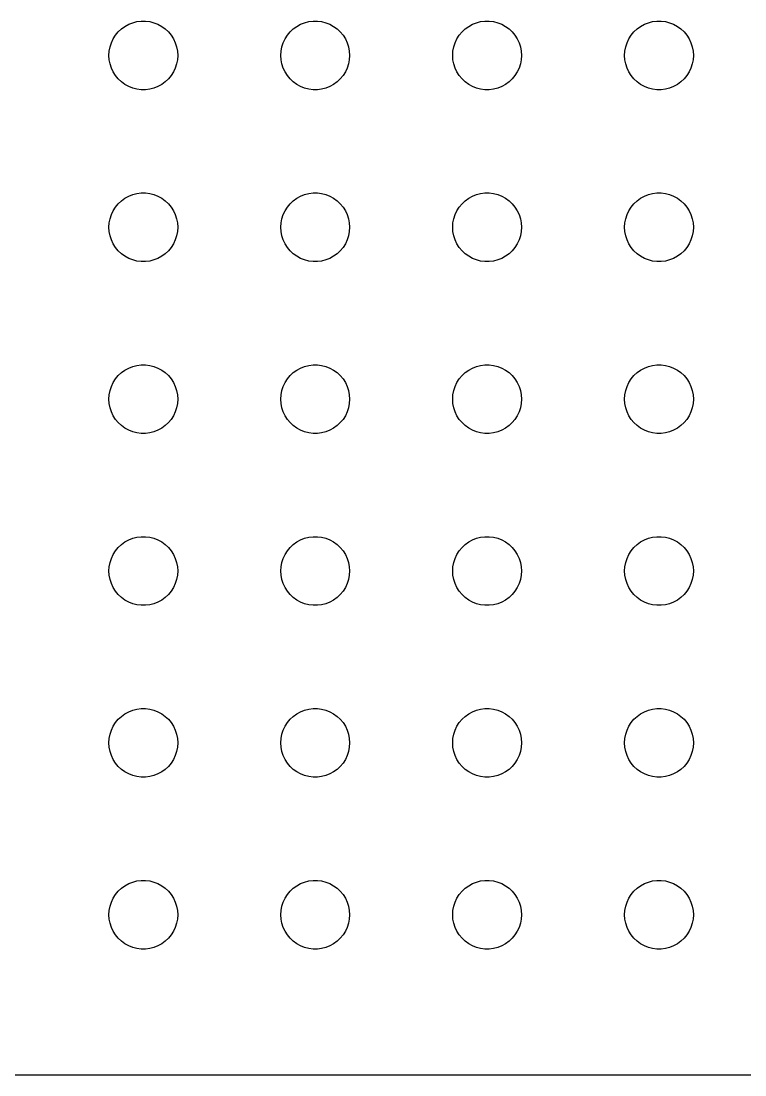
# Model space of a CAD drawing. Header units: metres. Extents: x -134 to 134, y 518 to 1078.
# Drawn here: x -35.33 to -3.75, y 746.01 to 792 of the extents above; entities that cross this region are included whole.
import ezdxf

# ---------------------------------------------------------------- set-up
doc = ezdxf.new("R2010")
doc.units = ezdxf.units.M

msp = doc.modelspace()

# ---------------------------------------------------------------- linework, layer by layer
for p, q in [((-30.6387, 791.857), (-30.4635, 791.927)), ((-30.4635, 791.927), (-30.2811, 791.973)), ((-30.2811, 791.973), (-30.0942, 791.997)), ((-30.0942, 791.997), (-29.9058, 791.997)), ((-29.9058, 791.997), (-29.7189, 791.973)), ((-29.7189, 791.973), (-29.5365, 791.927)), ((-29.5365, 791.927), (-29.3613, 791.857)), ((-23.1387, 791.857), (-22.9635, 791.927)), ((-22.9635, 791.927), (-22.7811, 791.973)), ((-22.7811, 791.973), (-22.5942, 791.997)), ((-22.5942, 791.997), (-22.4058, 791.997)), ((-22.4058, 791.997), (-22.2189, 791.973)), ((-22.2189, 791.973), (-22.0365, 791.927)), ((-22.0365, 791.927), (-21.8613, 791.857)), ((-15.6387, 791.857), (-15.4635, 791.927)), ((-15.4635, 791.927), (-15.2811, 791.973)), ((-15.2811, 791.973), (-15.0942, 791.997)), ((-15.0942, 791.997), (-14.9058, 791.997)), ((-14.9058, 791.997), (-14.7189, 791.973)), ((-14.7189, 791.973), (-14.5365, 791.927)), ((-14.5365, 791.927), (-14.3613, 791.857)), ((-8.13866, 791.857), (-7.96352, 791.927)), ((-7.96352, 791.927), (-7.78107, 791.973)), ((-7.78107, 791.973), (-7.59418, 791.997)), ((-7.59418, 791.997), (-7.40581, 791.997)), ((-7.40581, 791.997), (-7.21892, 791.973)), ((-7.21892, 791.973), (-7.03647, 791.927)), ((-7.03647, 791.927), (-6.86133, 791.857)), ((-31.2135, 791.382), (-31.0934, 791.527)), ((-31.0934, 791.527), (-30.9561, 791.656)), ((-30.9561, 791.656), (-30.8037, 791.766)), ((-30.8037, 791.766), (-30.6387, 791.857)), ((-29.3613, 791.857), (-29.1963, 791.766)), ((-29.1963, 791.766), (-29.0439, 791.656)), ((-29.0439, 791.656), (-28.9065, 791.527)), ((-28.9065, 791.527), (-28.7865, 791.382)), ((-23.7135, 791.382), (-23.5934, 791.527)), ((-23.5934, 791.527), (-23.4561, 791.656)), ((-23.4561, 791.656), (-23.3037, 791.766)), ((-23.3037, 791.766), (-23.1387, 791.857)), ((-21.8613, 791.857), (-21.6963, 791.766)), ((-21.6963, 791.766), (-21.5439, 791.656)), ((-21.5439, 791.656), (-21.4065, 791.527)), ((-21.4065, 791.527), (-21.2865, 791.382)), ((-16.2135, 791.382), (-16.0934, 791.527)), ((-16.0934, 791.527), (-15.9561, 791.656)), ((-15.9561, 791.656), (-15.8037, 791.766)), ((-15.8037, 791.766), (-15.6387, 791.857)), ((-14.3613, 791.857), (-14.1963, 791.766)), ((-14.1963, 791.766), (-14.0439, 791.656)), ((-14.0439, 791.656), (-13.9065, 791.527)), ((-13.9065, 791.527), (-13.7865, 791.382)), ((-8.71352, 791.382), (-8.59344, 791.527)), ((-8.59344, 791.527), (-8.45613, 791.656)), ((-8.45613, 791.656), (-8.30373, 791.766)), ((-8.30373, 791.766), (-8.13866, 791.857)), ((-6.86133, 791.857), (-6.69626, 791.766)), ((-6.69626, 791.766), (-6.54385, 791.656)), ((-6.54385, 791.656), (-6.40654, 791.527)), ((-6.40654, 791.527), (-6.28647, 791.382)), ((-31.4529, 790.873), (-31.3947, 791.052)), ((-31.3947, 791.052), (-31.3145, 791.223)), ((-31.3145, 791.223), (-31.2135, 791.382)), ((-28.7865, 791.382), (-28.6855, 791.223)), ((-28.6855, 791.223), (-28.6053, 791.052)), ((-28.6053, 791.052), (-28.5471, 790.873)), ((-23.9529, 790.873), (-23.8947, 791.052)), ((-23.8947, 791.052), (-23.8145, 791.223)), ((-23.8145, 791.223), (-23.7135, 791.382)), ((-21.2865, 791.382), (-21.1855, 791.223)), ((-21.1855, 791.223), (-21.1053, 791.052)), ((-21.1053, 791.052), (-21.0471, 790.873)), ((-16.4529, 790.873), (-16.3947, 791.052)), ((-16.3947, 791.052), (-16.3145, 791.223)), ((-16.3145, 791.223), (-16.2135, 791.382)), ((-13.7865, 791.382), (-13.6855, 791.223)), ((-13.6855, 791.223), (-13.6053, 791.052)), ((-13.6053, 791.052), (-13.5471, 790.873)), ((-8.95287, 790.873), (-8.89465, 791.052)), ((-8.89465, 791.052), (-8.81445, 791.223)), ((-8.81445, 791.223), (-8.71352, 791.382)), ((-6.28647, 791.382), (-6.18553, 791.223)), ((-6.18553, 791.223), (-6.10533, 791.052)), ((-6.10533, 791.052), (-6.04712, 790.873)), ((-31.5, 790.5), (-31.4882, 790.688)), ((-31.4882, 790.688), (-31.4529, 790.873)), ((-28.5471, 790.873), (-28.5118, 790.688)), ((-28.5118, 790.688), (-28.5, 790.5)), ((-24, 790.5), (-23.9882, 790.688)), ((-23.9882, 790.688), (-23.9529, 790.873)), ((-21.0471, 790.873), (-21.0118, 790.688)), ((-21.0118, 790.688), (-21, 790.5)), ((-16.5, 790.5), (-16.4882, 790.688)), ((-16.4882, 790.688), (-16.4529, 790.873)), ((-13.5471, 790.873), (-13.5118, 790.688)), ((-13.5118, 790.688), (-13.5, 790.5)), ((-9, 790.5), (-8.98816, 790.688)), ((-8.98816, 790.688), (-8.95287, 790.873)), ((-6.04712, 790.873), (-6.01183, 790.688)), ((-6.01183, 790.688), (-6, 790.5)), ((-31.4882, 790.312), (-31.5, 790.5)), ((-31.4529, 790.127), (-31.4882, 790.312)), ((-31.3947, 789.948), (-31.4529, 790.127)), ((-28.5471, 790.127), (-28.6053, 789.948)), ((-28.5118, 790.312), (-28.5471, 790.127)), ((-28.5, 790.5), (-28.5118, 790.312)), ((-23.9882, 790.312), (-24, 790.5)), ((-23.9529, 790.127), (-23.9882, 790.312)), ((-23.8947, 789.948), (-23.9529, 790.127)), ((-21.0471, 790.127), (-21.1053, 789.948)), ((-21.0118, 790.312), (-21.0471, 790.127)), ((-21, 790.5), (-21.0118, 790.312)), ((-16.4882, 790.312), (-16.5, 790.5)), ((-16.4529, 790.127), (-16.4882, 790.312)), ((-16.3947, 789.948), (-16.4529, 790.127)), ((-13.5471, 790.127), (-13.6053, 789.948)), ((-13.5118, 790.312), (-13.5471, 790.127)), ((-13.5, 790.5), (-13.5118, 790.312)), ((-8.98816, 790.312), (-9, 790.5)), ((-8.95287, 790.127), (-8.98816, 790.312)), ((-8.89465, 789.948), (-8.95287, 790.127)), ((-6.04712, 790.127), (-6.10533, 789.948)), ((-6.01183, 790.312), (-6.04712, 790.127)), ((-6, 790.5), (-6.01183, 790.312)), ((-31.3145, 789.777), (-31.3947, 789.948)), ((-31.2135, 789.618), (-31.3145, 789.777)), ((-31.0934, 789.473), (-31.2135, 789.618)), ((-28.7865, 789.618), (-28.9065, 789.473)), ((-28.6855, 789.777), (-28.7865, 789.618)), ((-28.6053, 789.948), (-28.6855, 789.777)), ((-23.8145, 789.777), (-23.8947, 789.948)), ((-23.7135, 789.618), (-23.8145, 789.777)), ((-23.5934, 789.473), (-23.7135, 789.618)), ((-21.2865, 789.618), (-21.4065, 789.473)), ((-21.1855, 789.777), (-21.2865, 789.618)), ((-21.1053, 789.948), (-21.1855, 789.777)), ((-16.3145, 789.777), (-16.3947, 789.948)), ((-16.2135, 789.618), (-16.3145, 789.777)), ((-16.0934, 789.473), (-16.2135, 789.618)), ((-13.7865, 789.618), (-13.9065, 789.473)), ((-13.6855, 789.777), (-13.7865, 789.618)), ((-13.6053, 789.948), (-13.6855, 789.777)), ((-8.81445, 789.777), (-8.89465, 789.948)), ((-8.71352, 789.618), (-8.81445, 789.777)), ((-8.59344, 789.473), (-8.71352, 789.618)), ((-6.28647, 789.618), (-6.40654, 789.473)), ((-6.18553, 789.777), (-6.28647, 789.618)), ((-6.10533, 789.948), (-6.18553, 789.777)), ((-30.9561, 789.344), (-31.0934, 789.473)), ((-30.8037, 789.234), (-30.9561, 789.344)), ((-30.6387, 789.143), (-30.8037, 789.234)), ((-30.4635, 789.073), (-30.6387, 789.143)), ((-29.3613, 789.143), (-29.5365, 789.073)), ((-29.1963, 789.234), (-29.3613, 789.143)), ((-29.0439, 789.344), (-29.1963, 789.234)), ((-28.9065, 789.473), (-29.0439, 789.344)), ((-23.4561, 789.344), (-23.5934, 789.473)), ((-23.3037, 789.234), (-23.4561, 789.344)), ((-23.1387, 789.143), (-23.3037, 789.234)), ((-22.9635, 789.073), (-23.1387, 789.143)), ((-21.8613, 789.143), (-22.0365, 789.073)), ((-21.6963, 789.234), (-21.8613, 789.143)), ((-21.5439, 789.344), (-21.6963, 789.234)), ((-21.4065, 789.473), (-21.5439, 789.344)), ((-15.9561, 789.344), (-16.0934, 789.473)), ((-15.8037, 789.234), (-15.9561, 789.344)), ((-15.6387, 789.143), (-15.8037, 789.234)), ((-15.4635, 789.073), (-15.6387, 789.143)), ((-14.3613, 789.143), (-14.5365, 789.073)), ((-14.1963, 789.234), (-14.3613, 789.143)), ((-14.0439, 789.344), (-14.1963, 789.234)), ((-13.9065, 789.473), (-14.0439, 789.344)), ((-8.45613, 789.344), (-8.59344, 789.473)), ((-8.30373, 789.234), (-8.45613, 789.344)), ((-8.13866, 789.143), (-8.30373, 789.234)), ((-7.96352, 789.073), (-8.13866, 789.143)), ((-6.86133, 789.143), (-7.03647, 789.073)), ((-6.69626, 789.234), (-6.86133, 789.143)), ((-6.54385, 789.344), (-6.69626, 789.234)), ((-6.40654, 789.473), (-6.54385, 789.344)), ((-30.2811, 789.027), (-30.4635, 789.073)), ((-30.0942, 789.003), (-30.2811, 789.027)), ((-29.9058, 789.003), (-30.0942, 789.003)), ((-29.7189, 789.027), (-29.9058, 789.003)), ((-29.5365, 789.073), (-29.7189, 789.027)), ((-22.7811, 789.027), (-22.9635, 789.073)), ((-22.5942, 789.003), (-22.7811, 789.027)), ((-22.4058, 789.003), (-22.5942, 789.003)), ((-22.2189, 789.027), (-22.4058, 789.003)), ((-22.0365, 789.073), (-22.2189, 789.027)), ((-15.2811, 789.027), (-15.4635, 789.073)), ((-15.0942, 789.003), (-15.2811, 789.027)), ((-14.9058, 789.003), (-15.0942, 789.003)), ((-14.7189, 789.027), (-14.9058, 789.003)), ((-14.5365, 789.073), (-14.7189, 789.027)), ((-7.78107, 789.027), (-7.96352, 789.073)), ((-7.59418, 789.003), (-7.78107, 789.027)), ((-7.40581, 789.003), (-7.59418, 789.003)), ((-7.21892, 789.027), (-7.40581, 789.003)), ((-7.03647, 789.073), (-7.21892, 789.027)), ((-31.0934, 784.027), (-30.9561, 784.156)), ((-30.9561, 784.156), (-30.8037, 784.266)), ((-30.8037, 784.266), (-30.6387, 784.357)), ((-30.6387, 784.357), (-30.4635, 784.427)), ((-30.4635, 784.427), (-30.2811, 784.473)), ((-30.2811, 784.473), (-30.0942, 784.497)), ((-30.0942, 784.497), (-29.9058, 784.497)), ((-29.9058, 784.497), (-29.7189, 784.473)), ((-29.7189, 784.473), (-29.5365, 784.427)), ((-29.5365, 784.427), (-29.3613, 784.357)), ((-29.3613, 784.357), (-29.1963, 784.266)), ((-29.1963, 784.266), (-29.0439, 784.156)), ((-29.0439, 784.156), (-28.9065, 784.027)), ((-23.5934, 784.027), (-23.4561, 784.156)), ((-23.4561, 784.156), (-23.3037, 784.266)), ((-23.3037, 784.266), (-23.1387, 784.357)), ((-23.1387, 784.357), (-22.9635, 784.427)), ((-22.9635, 784.427), (-22.7811, 784.473)), ((-22.7811, 784.473), (-22.5942, 784.497)), ((-22.5942, 784.497), (-22.4058, 784.497)), ((-22.4058, 784.497), (-22.2189, 784.473)), ((-22.2189, 784.473), (-22.0365, 784.427)), ((-22.0365, 784.427), (-21.8613, 784.357)), ((-21.8613, 784.357), (-21.6963, 784.266)), ((-21.6963, 784.266), (-21.5439, 784.156)), ((-21.5439, 784.156), (-21.4065, 784.027)), ((-16.0934, 784.027), (-15.9561, 784.156)), ((-15.9561, 784.156), (-15.8037, 784.266)), ((-15.8037, 784.266), (-15.6387, 784.357)), ((-15.6387, 784.357), (-15.4635, 784.427)), ((-15.4635, 784.427), (-15.2811, 784.473)), ((-15.2811, 784.473), (-15.0942, 784.497)), ((-15.0942, 784.497), (-14.9058, 784.497)), ((-14.9058, 784.497), (-14.7189, 784.473)), ((-14.7189, 784.473), (-14.5365, 784.427)), ((-14.5365, 784.427), (-14.3613, 784.357)), ((-14.3613, 784.357), (-14.1963, 784.266)), ((-14.1963, 784.266), (-14.0439, 784.156)), ((-14.0439, 784.156), (-13.9065, 784.027)), ((-8.59344, 784.027), (-8.45613, 784.156)), ((-8.45613, 784.156), (-8.30373, 784.266)), ((-8.30373, 784.266), (-8.13866, 784.357)), ((-8.13866, 784.357), (-7.96352, 784.427)), ((-7.96352, 784.427), (-7.78107, 784.473)), ((-7.78107, 784.473), (-7.59418, 784.497)), ((-7.59418, 784.497), (-7.40581, 784.497)), ((-7.40581, 784.497), (-7.21892, 784.473)), ((-7.21892, 784.473), (-7.03647, 784.427)), ((-7.03647, 784.427), (-6.86133, 784.357)), ((-6.86133, 784.357), (-6.69626, 784.266)), ((-6.69626, 784.266), (-6.54385, 784.156)), ((-6.54385, 784.156), (-6.40654, 784.027)), ((-31.3947, 783.552), (-31.3145, 783.723)), ((-31.3145, 783.723), (-31.2135, 783.882)), ((-31.2135, 783.882), (-31.0934, 784.027)), ((-28.9065, 784.027), (-28.7865, 783.882)), ((-28.7865, 783.882), (-28.6855, 783.723)), ((-28.6855, 783.723), (-28.6053, 783.552)), ((-23.8947, 783.552), (-23.8145, 783.723)), ((-23.8145, 783.723), (-23.7135, 783.882)), ((-23.7135, 783.882), (-23.5934, 784.027)), ((-21.4065, 784.027), (-21.2865, 783.882)), ((-21.2865, 783.882), (-21.1855, 783.723)), ((-21.1855, 783.723), (-21.1053, 783.552)), ((-16.3947, 783.552), (-16.3145, 783.723)), ((-16.3145, 783.723), (-16.2135, 783.882)), ((-16.2135, 783.882), (-16.0934, 784.027)), ((-13.9065, 784.027), (-13.7865, 783.882)), ((-13.7865, 783.882), (-13.6855, 783.723)), ((-13.6855, 783.723), (-13.6053, 783.552)), ((-8.89465, 783.552), (-8.81445, 783.723)), ((-8.81445, 783.723), (-8.71352, 783.882)), ((-8.71352, 783.882), (-8.59344, 784.027)), ((-6.40654, 784.027), (-6.28647, 783.882)), ((-6.28647, 783.882), (-6.18553, 783.723)), ((-6.18553, 783.723), (-6.10533, 783.552)), ((-31.5, 783), (-31.4882, 783.188)), ((-31.4882, 783.188), (-31.4529, 783.373)), ((-31.4529, 783.373), (-31.3947, 783.552)), ((-28.6053, 783.552), (-28.5471, 783.373)), ((-28.5471, 783.373), (-28.5118, 783.188)), ((-28.5118, 783.188), (-28.5, 783)), ((-24, 783), (-23.9882, 783.188)), ((-23.9882, 783.188), (-23.9529, 783.373)), ((-23.9529, 783.373), (-23.8947, 783.552)), ((-21.1053, 783.552), (-21.0471, 783.373)), ((-21.0471, 783.373), (-21.0118, 783.188)), ((-21.0118, 783.188), (-21, 783)), ((-16.5, 783), (-16.4882, 783.188)), ((-16.4882, 783.188), (-16.4529, 783.373)), ((-16.4529, 783.373), (-16.3947, 783.552)), ((-13.6053, 783.552), (-13.5471, 783.373)), ((-13.5471, 783.373), (-13.5118, 783.188)), ((-13.5118, 783.188), (-13.5, 783)), ((-9, 783), (-8.98816, 783.188)), ((-8.98816, 783.188), (-8.95287, 783.373)), ((-8.95287, 783.373), (-8.89465, 783.552)), ((-6.10533, 783.552), (-6.04712, 783.373)), ((-6.04712, 783.373), (-6.01183, 783.188)), ((-6.01183, 783.188), (-6, 783)), ((-31.4882, 782.812), (-31.5, 783)), ((-31.4529, 782.627), (-31.4882, 782.812)), ((-28.5118, 782.812), (-28.5471, 782.627)), ((-28.5, 783), (-28.5118, 782.812)), ((-23.9882, 782.812), (-24, 783)), ((-23.9529, 782.627), (-23.9882, 782.812)), ((-21.0118, 782.812), (-21.0471, 782.627)), ((-21, 783), (-21.0118, 782.812)), ((-16.4882, 782.812), (-16.5, 783)), ((-16.4529, 782.627), (-16.4882, 782.812)), ((-13.5118, 782.812), (-13.5471, 782.627)), ((-13.5, 783), (-13.5118, 782.812)), ((-8.98816, 782.812), (-9, 783)), ((-8.95287, 782.627), (-8.98816, 782.812)), ((-6.01183, 782.812), (-6.04712, 782.627)), ((-6, 783), (-6.01183, 782.812)), ((-31.3947, 782.448), (-31.4529, 782.627)), ((-31.3145, 782.277), (-31.3947, 782.448)), ((-31.2135, 782.118), (-31.3145, 782.277)), ((-28.6855, 782.277), (-28.7865, 782.118)), ((-28.6053, 782.448), (-28.6855, 782.277)), ((-28.5471, 782.627), (-28.6053, 782.448)), ((-23.8947, 782.448), (-23.9529, 782.627)), ((-23.8145, 782.277), (-23.8947, 782.448)), ((-23.7135, 782.118), (-23.8145, 782.277)), ((-21.1855, 782.277), (-21.2865, 782.118)), ((-21.1053, 782.448), (-21.1855, 782.277)), ((-21.0471, 782.627), (-21.1053, 782.448)), ((-16.3947, 782.448), (-16.4529, 782.627)), ((-16.3145, 782.277), (-16.3947, 782.448)), ((-16.2135, 782.118), (-16.3145, 782.277)), ((-13.6855, 782.277), (-13.7865, 782.118)), ((-13.6053, 782.448), (-13.6855, 782.277)), ((-13.5471, 782.627), (-13.6053, 782.448)), ((-8.89465, 782.448), (-8.95287, 782.627)), ((-8.81445, 782.277), (-8.89465, 782.448)), ((-8.71352, 782.118), (-8.81445, 782.277)), ((-6.18553, 782.277), (-6.28647, 782.118)), ((-6.10533, 782.448), (-6.18553, 782.277)), ((-6.04712, 782.627), (-6.10533, 782.448)), ((-31.0934, 781.973), (-31.2135, 782.118)), ((-30.9561, 781.844), (-31.0934, 781.973)), ((-30.8037, 781.734), (-30.9561, 781.844)), ((-29.0439, 781.844), (-29.1963, 781.734)), ((-28.9065, 781.973), (-29.0439, 781.844)), ((-28.7865, 782.118), (-28.9065, 781.973)), ((-23.5934, 781.973), (-23.7135, 782.118)), ((-23.4561, 781.844), (-23.5934, 781.973)), ((-23.3037, 781.734), (-23.4561, 781.844)), ((-21.5439, 781.844), (-21.6963, 781.734)), ((-21.4065, 781.973), (-21.5439, 781.844)), ((-21.2865, 782.118), (-21.4065, 781.973)), ((-16.0934, 781.973), (-16.2135, 782.118)), ((-15.9561, 781.844), (-16.0934, 781.973)), ((-15.8037, 781.734), (-15.9561, 781.844)), ((-14.0439, 781.844), (-14.1963, 781.734)), ((-13.9065, 781.973), (-14.0439, 781.844)), ((-13.7865, 782.118), (-13.9065, 781.973)), ((-8.59344, 781.973), (-8.71352, 782.118)), ((-8.45613, 781.844), (-8.59344, 781.973)), ((-8.30373, 781.734), (-8.45613, 781.844)), ((-6.54385, 781.844), (-6.69626, 781.734)), ((-6.40654, 781.973), (-6.54385, 781.844)), ((-6.28647, 782.118), (-6.40654, 781.973)), ((-30.6387, 781.643), (-30.8037, 781.734)), ((-30.4635, 781.573), (-30.6387, 781.643)), ((-30.2811, 781.527), (-30.4635, 781.573)), ((-30.0942, 781.503), (-30.2811, 781.527)), ((-29.9058, 781.503), (-30.0942, 781.503)), ((-29.7189, 781.527), (-29.9058, 781.503)), ((-29.5365, 781.573), (-29.7189, 781.527)), ((-29.3613, 781.643), (-29.5365, 781.573)), ((-29.1963, 781.734), (-29.3613, 781.643)), ((-23.1387, 781.643), (-23.3037, 781.734)), ((-22.9635, 781.573), (-23.1387, 781.643)), ((-22.7811, 781.527), (-22.9635, 781.573)), ((-22.5942, 781.503), (-22.7811, 781.527)), ((-22.4058, 781.503), (-22.5942, 781.503)), ((-22.2189, 781.527), (-22.4058, 781.503)), ((-22.0365, 781.573), (-22.2189, 781.527)), ((-21.8613, 781.643), (-22.0365, 781.573)), ((-21.6963, 781.734), (-21.8613, 781.643)), ((-15.6387, 781.643), (-15.8037, 781.734)), ((-15.4635, 781.573), (-15.6387, 781.643)), ((-15.2811, 781.527), (-15.4635, 781.573)), ((-15.0942, 781.503), (-15.2811, 781.527)), ((-14.9058, 781.503), (-15.0942, 781.503)), ((-14.7189, 781.527), (-14.9058, 781.503)), ((-14.5365, 781.573), (-14.7189, 781.527)), ((-14.3613, 781.643), (-14.5365, 781.573)), ((-14.1963, 781.734), (-14.3613, 781.643)), ((-8.13866, 781.643), (-8.30373, 781.734)), ((-7.96352, 781.573), (-8.13866, 781.643)), ((-7.78107, 781.527), (-7.96352, 781.573)), ((-7.59418, 781.503), (-7.78107, 781.527)), ((-7.40581, 781.503), (-7.59418, 781.503)), ((-7.21892, 781.527), (-7.40581, 781.503)), ((-7.03647, 781.573), (-7.21892, 781.527)), ((-6.86133, 781.643), (-7.03647, 781.573)), ((-6.69626, 781.734), (-6.86133, 781.643)), ((-30.9561, 776.656), (-30.8037, 776.766)), ((-30.8037, 776.766), (-30.6387, 776.857)), ((-30.6387, 776.857), (-30.4635, 776.927)), ((-30.4635, 776.927), (-30.2811, 776.973)), ((-30.2811, 776.973), (-30.0942, 776.997)), ((-30.0942, 776.997), (-29.9058, 776.997)), ((-29.9058, 776.997), (-29.7189, 776.973)), ((-29.7189, 776.973), (-29.5365, 776.927)), ((-29.5365, 776.927), (-29.3613, 776.857)), ((-29.3613, 776.857), (-29.1963, 776.766)), ((-29.1963, 776.766), (-29.0439, 776.656)), ((-23.4561, 776.656), (-23.3037, 776.766)), ((-23.3037, 776.766), (-23.1387, 776.857)), ((-23.1387, 776.857), (-22.9635, 776.927)), ((-22.9635, 776.927), (-22.7811, 776.973)), ((-22.7811, 776.973), (-22.5942, 776.997)), ((-22.5942, 776.997), (-22.4058, 776.997)), ((-22.4058, 776.997), (-22.2189, 776.973)), ((-22.2189, 776.973), (-22.0365, 776.927)), ((-22.0365, 776.927), (-21.8613, 776.857)), ((-21.8613, 776.857), (-21.6963, 776.766)), ((-21.6963, 776.766), (-21.5439, 776.656)), ((-15.9561, 776.656), (-15.8037, 776.766)), ((-15.8037, 776.766), (-15.6387, 776.857)), ((-15.6387, 776.857), (-15.4635, 776.927)), ((-15.4635, 776.927), (-15.2811, 776.973)), ((-15.2811, 776.973), (-15.0942, 776.997)), ((-15.0942, 776.997), (-14.9058, 776.997)), ((-14.9058, 776.997), (-14.7189, 776.973)), ((-14.7189, 776.973), (-14.5365, 776.927)), ((-14.5365, 776.927), (-14.3613, 776.857)), ((-14.3613, 776.857), (-14.1963, 776.766)), ((-14.1963, 776.766), (-14.0439, 776.656)), ((-8.45613, 776.656), (-8.30373, 776.766)), ((-8.30373, 776.766), (-8.13866, 776.857)), ((-8.13866, 776.857), (-7.96352, 776.927)), ((-7.96352, 776.927), (-7.78107, 776.973)), ((-7.78107, 776.973), (-7.59418, 776.997)), ((-7.59418, 776.997), (-7.40581, 776.997)), ((-7.40581, 776.997), (-7.21892, 776.973)), ((-7.21892, 776.973), (-7.03647, 776.927)), ((-7.03647, 776.927), (-6.86133, 776.857)), ((-6.86133, 776.857), (-6.69626, 776.766)), ((-6.69626, 776.766), (-6.54385, 776.656)), ((-31.3145, 776.223), (-31.2135, 776.382)), ((-31.2135, 776.382), (-31.0934, 776.527)), ((-31.0934, 776.527), (-30.9561, 776.656)), ((-29.0439, 776.656), (-28.9065, 776.527)), ((-28.9065, 776.527), (-28.7865, 776.382)), ((-28.7865, 776.382), (-28.6855, 776.223)), ((-23.8145, 776.223), (-23.7135, 776.382)), ((-23.7135, 776.382), (-23.5934, 776.527)), ((-23.5934, 776.527), (-23.4561, 776.656)), ((-21.5439, 776.656), (-21.4065, 776.527)), ((-21.4065, 776.527), (-21.2865, 776.382)), ((-21.2865, 776.382), (-21.1855, 776.223)), ((-16.3145, 776.223), (-16.2135, 776.382)), ((-16.2135, 776.382), (-16.0934, 776.527)), ((-16.0934, 776.527), (-15.9561, 776.656)), ((-14.0439, 776.656), (-13.9065, 776.527)), ((-13.9065, 776.527), (-13.7865, 776.382)), ((-13.7865, 776.382), (-13.6855, 776.223)), ((-8.81445, 776.223), (-8.71352, 776.382)), ((-8.71352, 776.382), (-8.59344, 776.527)), ((-8.59344, 776.527), (-8.45613, 776.656)), ((-6.54385, 776.656), (-6.40654, 776.527)), ((-6.40654, 776.527), (-6.28647, 776.382)), ((-6.28647, 776.382), (-6.18553, 776.223)), ((-31.4882, 775.688), (-31.4529, 775.873)), ((-31.4529, 775.873), (-31.3947, 776.052)), ((-31.3947, 776.052), (-31.3145, 776.223)), ((-28.6855, 776.223), (-28.6053, 776.052)), ((-28.6053, 776.052), (-28.5471, 775.873)), ((-28.5471, 775.873), (-28.5118, 775.688)), ((-23.9882, 775.688), (-23.9529, 775.873)), ((-23.9529, 775.873), (-23.8947, 776.052)), ((-23.8947, 776.052), (-23.8145, 776.223)), ((-21.1855, 776.223), (-21.1053, 776.052)), ((-21.1053, 776.052), (-21.0471, 775.873)), ((-21.0471, 775.873), (-21.0118, 775.688)), ((-16.4882, 775.688), (-16.4529, 775.873)), ((-16.4529, 775.873), (-16.3947, 776.052)), ((-16.3947, 776.052), (-16.3145, 776.223)), ((-13.6855, 776.223), (-13.6053, 776.052)), ((-13.6053, 776.052), (-13.5471, 775.873)), ((-13.5471, 775.873), (-13.5118, 775.688)), ((-8.98816, 775.688), (-8.95287, 775.873)), ((-8.95287, 775.873), (-8.89465, 776.052)), ((-8.89465, 776.052), (-8.81445, 776.223)), ((-6.18553, 776.223), (-6.10533, 776.052)), ((-6.10533, 776.052), (-6.04712, 775.873)), ((-6.04712, 775.873), (-6.01183, 775.688)), ((-31.5, 775.5), (-31.4882, 775.688)), ((-31.4882, 775.312), (-31.5, 775.5)), ((-28.5118, 775.688), (-28.5, 775.5)), ((-28.5, 775.5), (-28.5118, 775.312)), ((-24, 775.5), (-23.9882, 775.688)), ((-23.9882, 775.312), (-24, 775.5)), ((-21.0118, 775.688), (-21, 775.5)), ((-21, 775.5), (-21.0118, 775.312)), ((-16.5, 775.5), (-16.4882, 775.688)), ((-16.4882, 775.312), (-16.5, 775.5)), ((-13.5118, 775.688), (-13.5, 775.5)), ((-13.5, 775.5), (-13.5118, 775.312)), ((-9, 775.5), (-8.98816, 775.688)), ((-8.98816, 775.312), (-9, 775.5)), ((-6.01183, 775.688), (-6, 775.5)), ((-6, 775.5), (-6.01183, 775.312)), ((-31.4529, 775.127), (-31.4882, 775.312)), ((-31.3947, 774.948), (-31.4529, 775.127)), ((-31.3145, 774.777), (-31.3947, 774.948)), ((-28.6053, 774.948), (-28.6855, 774.777)), ((-28.5471, 775.127), (-28.6053, 774.948)), ((-28.5118, 775.312), (-28.5471, 775.127)), ((-23.9529, 775.127), (-23.9882, 775.312)), ((-23.8947, 774.948), (-23.9529, 775.127)), ((-23.8145, 774.777), (-23.8947, 774.948)), ((-21.1053, 774.948), (-21.1855, 774.777)), ((-21.0471, 775.127), (-21.1053, 774.948)), ((-21.0118, 775.312), (-21.0471, 775.127)), ((-16.4529, 775.127), (-16.4882, 775.312)), ((-16.3947, 774.948), (-16.4529, 775.127)), ((-16.3145, 774.777), (-16.3947, 774.948)), ((-13.6053, 774.948), (-13.6855, 774.777)), ((-13.5471, 775.127), (-13.6053, 774.948)), ((-13.5118, 775.312), (-13.5471, 775.127)), ((-8.95287, 775.127), (-8.98816, 775.312)), ((-8.89465, 774.948), (-8.95287, 775.127)), ((-8.81445, 774.777), (-8.89465, 774.948)), ((-6.10533, 774.948), (-6.18553, 774.777)), ((-6.04712, 775.127), (-6.10533, 774.948)), ((-6.01183, 775.312), (-6.04712, 775.127)), ((-31.2135, 774.618), (-31.3145, 774.777)), ((-31.0934, 774.473), (-31.2135, 774.618)), ((-30.9561, 774.344), (-31.0934, 774.473)), ((-28.9065, 774.473), (-29.0439, 774.344)), ((-28.7865, 774.618), (-28.9065, 774.473)), ((-28.6855, 774.777), (-28.7865, 774.618)), ((-23.7135, 774.618), (-23.8145, 774.777)), ((-23.5934, 774.473), (-23.7135, 774.618)), ((-23.4561, 774.344), (-23.5934, 774.473)), ((-21.4065, 774.473), (-21.5439, 774.344)), ((-21.2865, 774.618), (-21.4065, 774.473)), ((-21.1855, 774.777), (-21.2865, 774.618)), ((-16.2135, 774.618), (-16.3145, 774.777)), ((-16.0934, 774.473), (-16.2135, 774.618)), ((-15.9561, 774.344), (-16.0934, 774.473)), ((-13.9065, 774.473), (-14.0439, 774.344)), ((-13.7865, 774.618), (-13.9065, 774.473)), ((-13.6855, 774.777), (-13.7865, 774.618)), ((-8.71352, 774.618), (-8.81445, 774.777)), ((-8.59344, 774.473), (-8.71352, 774.618)), ((-8.45613, 774.344), (-8.59344, 774.473)), ((-6.40654, 774.473), (-6.54385, 774.344)), ((-6.28647, 774.618), (-6.40654, 774.473)), ((-6.18553, 774.777), (-6.28647, 774.618)), ((-30.8037, 774.234), (-30.9561, 774.344)), ((-30.6387, 774.143), (-30.8037, 774.234)), ((-30.4635, 774.073), (-30.6387, 774.143)), ((-30.2811, 774.027), (-30.4635, 774.073)), ((-30.0942, 774.003), (-30.2811, 774.027)), ((-29.9058, 774.003), (-30.0942, 774.003)), ((-29.7189, 774.027), (-29.9058, 774.003)), ((-29.5365, 774.073), (-29.7189, 774.027)), ((-29.3613, 774.143), (-29.5365, 774.073)), ((-29.1963, 774.234), (-29.3613, 774.143)), ((-29.0439, 774.344), (-29.1963, 774.234)), ((-23.3037, 774.234), (-23.4561, 774.344)), ((-23.1387, 774.143), (-23.3037, 774.234)), ((-22.9635, 774.073), (-23.1387, 774.143)), ((-22.7811, 774.027), (-22.9635, 774.073)), ((-22.5942, 774.003), (-22.7811, 774.027)), ((-22.4058, 774.003), (-22.5942, 774.003)), ((-22.2189, 774.027), (-22.4058, 774.003)), ((-22.0365, 774.073), (-22.2189, 774.027)), ((-21.8613, 774.143), (-22.0365, 774.073)), ((-21.6963, 774.234), (-21.8613, 774.143)), ((-21.5439, 774.344), (-21.6963, 774.234)), ((-15.8037, 774.234), (-15.9561, 774.344)), ((-15.6387, 774.143), (-15.8037, 774.234)), ((-15.4635, 774.073), (-15.6387, 774.143)), ((-15.2811, 774.027), (-15.4635, 774.073)), ((-15.0942, 774.003), (-15.2811, 774.027)), ((-14.9058, 774.003), (-15.0942, 774.003)), ((-14.7189, 774.027), (-14.9058, 774.003)), ((-14.5365, 774.073), (-14.7189, 774.027)), ((-14.3613, 774.143), (-14.5365, 774.073)), ((-14.1963, 774.234), (-14.3613, 774.143)), ((-14.0439, 774.344), (-14.1963, 774.234)), ((-8.30373, 774.234), (-8.45613, 774.344)), ((-8.13866, 774.143), (-8.30373, 774.234)), ((-7.96352, 774.073), (-8.13866, 774.143)), ((-7.78107, 774.027), (-7.96352, 774.073)), ((-7.59418, 774.003), (-7.78107, 774.027)), ((-7.40581, 774.003), (-7.59418, 774.003)), ((-7.21892, 774.027), (-7.40581, 774.003)), ((-7.03647, 774.073), (-7.21892, 774.027)), ((-6.86133, 774.143), (-7.03647, 774.073)), ((-6.69626, 774.234), (-6.86133, 774.143)), ((-6.54385, 774.344), (-6.69626, 774.234)), ((-30.6387, 769.357), (-30.4635, 769.427)), ((-30.4635, 769.427), (-30.2811, 769.473)), ((-30.2811, 769.473), (-30.0942, 769.497)), ((-30.0942, 769.497), (-29.9058, 769.497)), ((-29.9058, 769.497), (-29.7189, 769.473)), ((-29.7189, 769.473), (-29.5365, 769.427)), ((-29.5365, 769.427), (-29.3613, 769.357)), ((-23.1387, 769.357), (-22.9635, 769.427)), ((-22.9635, 769.427), (-22.7811, 769.473)), ((-22.7811, 769.473), (-22.5942, 769.497)), ((-22.5942, 769.497), (-22.4058, 769.497)), ((-22.4058, 769.497), (-22.2189, 769.473)), ((-22.2189, 769.473), (-22.0365, 769.427)), ((-22.0365, 769.427), (-21.8613, 769.357)), ((-15.6387, 769.357), (-15.4635, 769.427)), ((-15.4635, 769.427), (-15.2811, 769.473)), ((-15.2811, 769.473), (-15.0942, 769.497)), ((-15.0942, 769.497), (-14.9058, 769.497)), ((-14.9058, 769.497), (-14.7189, 769.473)), ((-14.7189, 769.473), (-14.5365, 769.427)), ((-14.5365, 769.427), (-14.3613, 769.357)), ((-8.13866, 769.357), (-7.96352, 769.427)), ((-7.96352, 769.427), (-7.78107, 769.473)), ((-7.78107, 769.473), (-7.59418, 769.497)), ((-7.59418, 769.497), (-7.40581, 769.497)), ((-7.40581, 769.497), (-7.21892, 769.473)), ((-7.21892, 769.473), (-7.03647, 769.427)), ((-7.03647, 769.427), (-6.86133, 769.357)), ((-31.2135, 768.882), (-31.0934, 769.027)), ((-31.0934, 769.027), (-30.9561, 769.156)), ((-30.9561, 769.156), (-30.8037, 769.266)), ((-30.8037, 769.266), (-30.6387, 769.357)), ((-29.3613, 769.357), (-29.1963, 769.266)), ((-29.1963, 769.266), (-29.0439, 769.156)), ((-29.0439, 769.156), (-28.9065, 769.027)), ((-28.9065, 769.027), (-28.7865, 768.882)), ((-23.7135, 768.882), (-23.5934, 769.027)), ((-23.5934, 769.027), (-23.4561, 769.156)), ((-23.4561, 769.156), (-23.3037, 769.266)), ((-23.3037, 769.266), (-23.1387, 769.357)), ((-21.8613, 769.357), (-21.6963, 769.266)), ((-21.6963, 769.266), (-21.5439, 769.156)), ((-21.5439, 769.156), (-21.4065, 769.027)), ((-21.4065, 769.027), (-21.2865, 768.882)), ((-16.2135, 768.882), (-16.0934, 769.027)), ((-16.0934, 769.027), (-15.9561, 769.156)), ((-15.9561, 769.156), (-15.8037, 769.266)), ((-15.8037, 769.266), (-15.6387, 769.357)), ((-14.3613, 769.357), (-14.1963, 769.266)), ((-14.1963, 769.266), (-14.0439, 769.156)), ((-14.0439, 769.156), (-13.9065, 769.027)), ((-13.9065, 769.027), (-13.7865, 768.882)), ((-8.71352, 768.882), (-8.59344, 769.027)), ((-8.59344, 769.027), (-8.45613, 769.156)), ((-8.45613, 769.156), (-8.30373, 769.266)), ((-8.30373, 769.266), (-8.13866, 769.357)), ((-6.86133, 769.357), (-6.69626, 769.266)), ((-6.69626, 769.266), (-6.54385, 769.156)), ((-6.54385, 769.156), (-6.40654, 769.027)), ((-6.40654, 769.027), (-6.28647, 768.882)), ((-31.4529, 768.373), (-31.3947, 768.552)), ((-31.3947, 768.552), (-31.3145, 768.723)), ((-31.3145, 768.723), (-31.2135, 768.882)), ((-28.7865, 768.882), (-28.6855, 768.723)), ((-28.6855, 768.723), (-28.6053, 768.552)), ((-28.6053, 768.552), (-28.5471, 768.373)), ((-23.9529, 768.373), (-23.8947, 768.552)), ((-23.8947, 768.552), (-23.8145, 768.723)), ((-23.8145, 768.723), (-23.7135, 768.882)), ((-21.2865, 768.882), (-21.1855, 768.723)), ((-21.1855, 768.723), (-21.1053, 768.552)), ((-21.1053, 768.552), (-21.0471, 768.373)), ((-16.4529, 768.373), (-16.3947, 768.552)), ((-16.3947, 768.552), (-16.3145, 768.723)), ((-16.3145, 768.723), (-16.2135, 768.882)), ((-13.7865, 768.882), (-13.6855, 768.723)), ((-13.6855, 768.723), (-13.6053, 768.552)), ((-13.6053, 768.552), (-13.5471, 768.373)), ((-8.95287, 768.373), (-8.89465, 768.552)), ((-8.89465, 768.552), (-8.81445, 768.723)), ((-8.81445, 768.723), (-8.71352, 768.882)), ((-6.28647, 768.882), (-6.18553, 768.723)), ((-6.18553, 768.723), (-6.10533, 768.552)), ((-6.10533, 768.552), (-6.04712, 768.373)), ((-31.5, 768), (-31.4882, 768.188)), ((-31.4882, 767.812), (-31.5, 768)), ((-31.4882, 768.188), (-31.4529, 768.373)), ((-28.5471, 768.373), (-28.5118, 768.188)), ((-28.5118, 768.188), (-28.5, 768)), ((-28.5, 768), (-28.5118, 767.812)), ((-24, 768), (-23.9882, 768.188)), ((-23.9882, 767.812), (-24, 768)), ((-23.9882, 768.188), (-23.9529, 768.373)), ((-21.0471, 768.373), (-21.0118, 768.188)), ((-21.0118, 768.188), (-21, 768)), ((-21, 768), (-21.0118, 767.812)), ((-16.5, 768), (-16.4882, 768.188)), ((-16.4882, 767.812), (-16.5, 768)), ((-16.4882, 768.188), (-16.4529, 768.373)), ((-13.5471, 768.373), (-13.5118, 768.188)), ((-13.5118, 768.188), (-13.5, 768)), ((-13.5, 768), (-13.5118, 767.812)), ((-9, 768), (-8.98816, 768.188)), ((-8.98816, 767.812), (-9, 768)), ((-8.98816, 768.188), (-8.95287, 768.373)), ((-6.04712, 768.373), (-6.01183, 768.188)), ((-6.01183, 768.188), (-6, 768)), ((-6, 768), (-6.01183, 767.812)), ((-31.4529, 767.627), (-31.4882, 767.812)), ((-31.3947, 767.448), (-31.4529, 767.627)), ((-28.5471, 767.627), (-28.6053, 767.448)), ((-28.5118, 767.812), (-28.5471, 767.627)), ((-23.9529, 767.627), (-23.9882, 767.812)), ((-23.8947, 767.448), (-23.9529, 767.627)), ((-21.0471, 767.627), (-21.1053, 767.448)), ((-21.0118, 767.812), (-21.0471, 767.627)), ((-16.4529, 767.627), (-16.4882, 767.812)), ((-16.3947, 767.448), (-16.4529, 767.627)), ((-13.5471, 767.627), (-13.6053, 767.448)), ((-13.5118, 767.812), (-13.5471, 767.627)), ((-8.95287, 767.627), (-8.98816, 767.812)), ((-8.89465, 767.448), (-8.95287, 767.627)), ((-6.04712, 767.627), (-6.10533, 767.448)), ((-6.01183, 767.812), (-6.04712, 767.627)), ((-31.3145, 767.277), (-31.3947, 767.448)), ((-31.2135, 767.118), (-31.3145, 767.277)), ((-31.0934, 766.973), (-31.2135, 767.118)), ((-28.7865, 767.118), (-28.9065, 766.973)), ((-28.6855, 767.277), (-28.7865, 767.118)), ((-28.6053, 767.448), (-28.6855, 767.277)), ((-23.8145, 767.277), (-23.8947, 767.448)), ((-23.7135, 767.118), (-23.8145, 767.277)), ((-23.5934, 766.973), (-23.7135, 767.118)), ((-21.2865, 767.118), (-21.4065, 766.973)), ((-21.1855, 767.277), (-21.2865, 767.118)), ((-21.1053, 767.448), (-21.1855, 767.277)), ((-16.3145, 767.277), (-16.3947, 767.448)), ((-16.2135, 767.118), (-16.3145, 767.277)), ((-16.0934, 766.973), (-16.2135, 767.118)), ((-13.7865, 767.118), (-13.9065, 766.973)), ((-13.6855, 767.277), (-13.7865, 767.118)), ((-13.6053, 767.448), (-13.6855, 767.277)), ((-8.81445, 767.277), (-8.89465, 767.448)), ((-8.71352, 767.118), (-8.81445, 767.277)), ((-8.59344, 766.973), (-8.71352, 767.118)), ((-6.28647, 767.118), (-6.40654, 766.973)), ((-6.18553, 767.277), (-6.28647, 767.118)), ((-6.10533, 767.448), (-6.18553, 767.277)), ((-30.9561, 766.844), (-31.0934, 766.973)), ((-30.8037, 766.734), (-30.9561, 766.844)), ((-30.6387, 766.643), (-30.8037, 766.734)), ((-30.4635, 766.573), (-30.6387, 766.643)), ((-29.3613, 766.643), (-29.5365, 766.573)), ((-29.1963, 766.734), (-29.3613, 766.643)), ((-29.0439, 766.844), (-29.1963, 766.734)), ((-28.9065, 766.973), (-29.0439, 766.844)), ((-23.4561, 766.844), (-23.5934, 766.973)), ((-23.3037, 766.734), (-23.4561, 766.844)), ((-23.1387, 766.643), (-23.3037, 766.734)), ((-22.9635, 766.573), (-23.1387, 766.643)), ((-21.8613, 766.643), (-22.0365, 766.573)), ((-21.6963, 766.734), (-21.8613, 766.643)), ((-21.5439, 766.844), (-21.6963, 766.734)), ((-21.4065, 766.973), (-21.5439, 766.844)), ((-15.9561, 766.844), (-16.0934, 766.973)), ((-15.8037, 766.734), (-15.9561, 766.844)), ((-15.6387, 766.643), (-15.8037, 766.734)), ((-15.4635, 766.573), (-15.6387, 766.643)), ((-14.3613, 766.643), (-14.5365, 766.573)), ((-14.1963, 766.734), (-14.3613, 766.643)), ((-14.0439, 766.844), (-14.1963, 766.734)), ((-13.9065, 766.973), (-14.0439, 766.844)), ((-8.45613, 766.844), (-8.59344, 766.973)), ((-8.30373, 766.734), (-8.45613, 766.844)), ((-8.13866, 766.643), (-8.30373, 766.734)), ((-7.96352, 766.573), (-8.13866, 766.643)), ((-6.86133, 766.643), (-7.03647, 766.573)), ((-6.69626, 766.734), (-6.86133, 766.643)), ((-6.54385, 766.844), (-6.69626, 766.734)), ((-6.40654, 766.973), (-6.54385, 766.844)), ((-30.2811, 766.527), (-30.4635, 766.573)), ((-30.0942, 766.503), (-30.2811, 766.527)), ((-29.9058, 766.503), (-30.0942, 766.503)), ((-29.7189, 766.527), (-29.9058, 766.503)), ((-29.5365, 766.573), (-29.7189, 766.527)), ((-22.7811, 766.527), (-22.9635, 766.573)), ((-22.5942, 766.503), (-22.7811, 766.527)), ((-22.4058, 766.503), (-22.5942, 766.503)), ((-22.2189, 766.527), (-22.4058, 766.503)), ((-22.0365, 766.573), (-22.2189, 766.527)), ((-15.2811, 766.527), (-15.4635, 766.573)), ((-15.0942, 766.503), (-15.2811, 766.527)), ((-14.9058, 766.503), (-15.0942, 766.503)), ((-14.7189, 766.527), (-14.9058, 766.503)), ((-14.5365, 766.573), (-14.7189, 766.527)), ((-7.78107, 766.527), (-7.96352, 766.573)), ((-7.59418, 766.503), (-7.78107, 766.527)), ((-7.40581, 766.503), (-7.59418, 766.503)), ((-7.21892, 766.527), (-7.40581, 766.503)), ((-7.03647, 766.573), (-7.21892, 766.527)), ((-31.0934, 761.527), (-30.9561, 761.656)), ((-30.9561, 761.656), (-30.8037, 761.766)), ((-30.8037, 761.766), (-30.6387, 761.857)), ((-30.6387, 761.857), (-30.4635, 761.927)), ((-30.4635, 761.927), (-30.2811, 761.973)), ((-30.2811, 761.973), (-30.0942, 761.997)), ((-30.0942, 761.997), (-29.9058, 761.997)), ((-29.9058, 761.997), (-29.7189, 761.973)), ((-29.7189, 761.973), (-29.5365, 761.927)), ((-29.5365, 761.927), (-29.3613, 761.857)), ((-29.3613, 761.857), (-29.1963, 761.766)), ((-29.1963, 761.766), (-29.0439, 761.656)), ((-29.0439, 761.656), (-28.9065, 761.527)), ((-23.5934, 761.527), (-23.4561, 761.656)), ((-23.4561, 761.656), (-23.3037, 761.766)), ((-23.3037, 761.766), (-23.1387, 761.857)), ((-23.1387, 761.857), (-22.9635, 761.927)), ((-22.9635, 761.927), (-22.7811, 761.973)), ((-22.7811, 761.973), (-22.5942, 761.997)), ((-22.5942, 761.997), (-22.4058, 761.997)), ((-22.4058, 761.997), (-22.2189, 761.973)), ((-22.2189, 761.973), (-22.0365, 761.927)), ((-22.0365, 761.927), (-21.8613, 761.857)), ((-21.8613, 761.857), (-21.6963, 761.766)), ((-21.6963, 761.766), (-21.5439, 761.656)), ((-21.5439, 761.656), (-21.4065, 761.527)), ((-16.0934, 761.527), (-15.9561, 761.656)), ((-15.9561, 761.656), (-15.8037, 761.766)), ((-15.8037, 761.766), (-15.6387, 761.857)), ((-15.6387, 761.857), (-15.4635, 761.927)), ((-15.4635, 761.927), (-15.2811, 761.973)), ((-15.2811, 761.973), (-15.0942, 761.997)), ((-15.0942, 761.997), (-14.9058, 761.997)), ((-14.9058, 761.997), (-14.7189, 761.973)), ((-14.7189, 761.973), (-14.5365, 761.927)), ((-14.5365, 761.927), (-14.3613, 761.857)), ((-14.3613, 761.857), (-14.1963, 761.766)), ((-14.1963, 761.766), (-14.0439, 761.656)), ((-14.0439, 761.656), (-13.9065, 761.527)), ((-8.59344, 761.527), (-8.45613, 761.656)), ((-8.45613, 761.656), (-8.30373, 761.766)), ((-8.30373, 761.766), (-8.13866, 761.857)), ((-8.13866, 761.857), (-7.96352, 761.927)), ((-7.96352, 761.927), (-7.78107, 761.973)), ((-7.78107, 761.973), (-7.59418, 761.997)), ((-7.59418, 761.997), (-7.40581, 761.997)), ((-7.40581, 761.997), (-7.21892, 761.973)), ((-7.21892, 761.973), (-7.03647, 761.927)), ((-7.03647, 761.927), (-6.86133, 761.857)), ((-6.86133, 761.857), (-6.69626, 761.766)), ((-6.69626, 761.766), (-6.54385, 761.656)), ((-6.54385, 761.656), (-6.40654, 761.527)), ((-31.3947, 761.052), (-31.3145, 761.223)), ((-31.3145, 761.223), (-31.2135, 761.382)), ((-31.2135, 761.382), (-31.0934, 761.527)), ((-28.9065, 761.527), (-28.7865, 761.382)), ((-28.7865, 761.382), (-28.6855, 761.223)), ((-28.6855, 761.223), (-28.6053, 761.052)), ((-23.8947, 761.052), (-23.8145, 761.223)), ((-23.8145, 761.223), (-23.7135, 761.382)), ((-23.7135, 761.382), (-23.5934, 761.527)), ((-21.4065, 761.527), (-21.2865, 761.382)), ((-21.2865, 761.382), (-21.1855, 761.223)), ((-21.1855, 761.223), (-21.1053, 761.052)), ((-16.3947, 761.052), (-16.3145, 761.223)), ((-16.3145, 761.223), (-16.2135, 761.382)), ((-16.2135, 761.382), (-16.0934, 761.527)), ((-13.9065, 761.527), (-13.7865, 761.382)), ((-13.7865, 761.382), (-13.6855, 761.223)), ((-13.6855, 761.223), (-13.6053, 761.052)), ((-8.89465, 761.052), (-8.81445, 761.223)), ((-8.81445, 761.223), (-8.71352, 761.382)), ((-8.71352, 761.382), (-8.59344, 761.527)), ((-6.40654, 761.527), (-6.28647, 761.382)), ((-6.28647, 761.382), (-6.18553, 761.223)), ((-6.18553, 761.223), (-6.10533, 761.052)), ((-31.5, 760.5), (-31.4882, 760.688)), ((-31.4882, 760.688), (-31.4529, 760.873)), ((-31.4529, 760.873), (-31.3947, 761.052)), ((-28.6053, 761.052), (-28.5471, 760.873)), ((-28.5471, 760.873), (-28.5118, 760.688)), ((-28.5118, 760.688), (-28.5, 760.5)), ((-24, 760.5), (-23.9882, 760.688)), ((-23.9882, 760.688), (-23.9529, 760.873)), ((-23.9529, 760.873), (-23.8947, 761.052)), ((-21.1053, 761.052), (-21.0471, 760.873)), ((-21.0471, 760.873), (-21.0118, 760.688)), ((-21.0118, 760.688), (-21, 760.5)), ((-16.5, 760.5), (-16.4882, 760.688)), ((-16.4882, 760.688), (-16.4529, 760.873)), ((-16.4529, 760.873), (-16.3947, 761.052)), ((-13.6053, 761.052), (-13.5471, 760.873)), ((-13.5471, 760.873), (-13.5118, 760.688)), ((-13.5118, 760.688), (-13.5, 760.5)), ((-9, 760.5), (-8.98816, 760.688)), ((-8.98816, 760.688), (-8.95287, 760.873)), ((-8.95287, 760.873), (-8.89465, 761.052)), ((-6.10533, 761.052), (-6.04712, 760.873)), ((-6.04712, 760.873), (-6.01183, 760.688)), ((-6.01183, 760.688), (-6, 760.5)), ((-31.4882, 760.312), (-31.5, 760.5)), ((-31.4529, 760.127), (-31.4882, 760.312)), ((-28.5118, 760.312), (-28.5471, 760.127)), ((-28.5, 760.5), (-28.5118, 760.312)), ((-23.9882, 760.312), (-24, 760.5)), ((-23.9529, 760.127), (-23.9882, 760.312)), ((-21.0118, 760.312), (-21.0471, 760.127)), ((-21, 760.5), (-21.0118, 760.312)), ((-16.4882, 760.312), (-16.5, 760.5)), ((-16.4529, 760.127), (-16.4882, 760.312)), ((-13.5118, 760.312), (-13.5471, 760.127)), ((-13.5, 760.5), (-13.5118, 760.312)), ((-8.98816, 760.312), (-9, 760.5)), ((-8.95287, 760.127), (-8.98816, 760.312)), ((-6.01183, 760.312), (-6.04712, 760.127)), ((-6, 760.5), (-6.01183, 760.312)), ((-31.3947, 759.948), (-31.4529, 760.127)), ((-31.3145, 759.777), (-31.3947, 759.948)), ((-31.2135, 759.618), (-31.3145, 759.777)), ((-28.6855, 759.777), (-28.7865, 759.618)), ((-28.6053, 759.948), (-28.6855, 759.777)), ((-28.5471, 760.127), (-28.6053, 759.948)), ((-23.8947, 759.948), (-23.9529, 760.127)), ((-23.8145, 759.777), (-23.8947, 759.948)), ((-23.7135, 759.618), (-23.8145, 759.777)), ((-21.1855, 759.777), (-21.2865, 759.618)), ((-21.1053, 759.948), (-21.1855, 759.777)), ((-21.0471, 760.127), (-21.1053, 759.948)), ((-16.3947, 759.948), (-16.4529, 760.127)), ((-16.3145, 759.777), (-16.3947, 759.948)), ((-16.2135, 759.618), (-16.3145, 759.777)), ((-13.6855, 759.777), (-13.7865, 759.618)), ((-13.6053, 759.948), (-13.6855, 759.777)), ((-13.5471, 760.127), (-13.6053, 759.948)), ((-8.89465, 759.948), (-8.95287, 760.127)), ((-8.81445, 759.777), (-8.89465, 759.948)), ((-8.71352, 759.618), (-8.81445, 759.777)), ((-6.18553, 759.777), (-6.28647, 759.618)), ((-6.10533, 759.948), (-6.18553, 759.777)), ((-6.04712, 760.127), (-6.10533, 759.948)), ((-31.0934, 759.473), (-31.2135, 759.618)), ((-30.9561, 759.344), (-31.0934, 759.473)), ((-30.8037, 759.234), (-30.9561, 759.344)), ((-29.0439, 759.344), (-29.1963, 759.234)), ((-28.9065, 759.473), (-29.0439, 759.344)), ((-28.7865, 759.618), (-28.9065, 759.473)), ((-23.5934, 759.473), (-23.7135, 759.618)), ((-23.4561, 759.344), (-23.5934, 759.473)), ((-23.3037, 759.234), (-23.4561, 759.344)), ((-21.5439, 759.344), (-21.6963, 759.234)), ((-21.4065, 759.473), (-21.5439, 759.344)), ((-21.2865, 759.618), (-21.4065, 759.473)), ((-16.0934, 759.473), (-16.2135, 759.618)), ((-15.9561, 759.344), (-16.0934, 759.473)), ((-15.8037, 759.234), (-15.9561, 759.344)), ((-14.0439, 759.344), (-14.1963, 759.234)), ((-13.9065, 759.473), (-14.0439, 759.344)), ((-13.7865, 759.618), (-13.9065, 759.473)), ((-8.59344, 759.473), (-8.71352, 759.618)), ((-8.45613, 759.344), (-8.59344, 759.473)), ((-8.30373, 759.234), (-8.45613, 759.344)), ((-6.54385, 759.344), (-6.69626, 759.234)), ((-6.40654, 759.473), (-6.54385, 759.344)), ((-6.28647, 759.618), (-6.40654, 759.473)), ((-30.6387, 759.143), (-30.8037, 759.234)), ((-30.4635, 759.073), (-30.6387, 759.143)), ((-30.2811, 759.027), (-30.4635, 759.073)), ((-30.0942, 759.003), (-30.2811, 759.027)), ((-29.9058, 759.003), (-30.0942, 759.003)), ((-29.7189, 759.027), (-29.9058, 759.003)), ((-29.5365, 759.073), (-29.7189, 759.027)), ((-29.3613, 759.143), (-29.5365, 759.073)), ((-29.1963, 759.234), (-29.3613, 759.143)), ((-23.1387, 759.143), (-23.3037, 759.234)), ((-22.9635, 759.073), (-23.1387, 759.143)), ((-22.7811, 759.027), (-22.9635, 759.073)), ((-22.5942, 759.003), (-22.7811, 759.027)), ((-22.4058, 759.003), (-22.5942, 759.003)), ((-22.2189, 759.027), (-22.4058, 759.003)), ((-22.0365, 759.073), (-22.2189, 759.027)), ((-21.8613, 759.143), (-22.0365, 759.073)), ((-21.6963, 759.234), (-21.8613, 759.143)), ((-15.6387, 759.143), (-15.8037, 759.234)), ((-15.4635, 759.073), (-15.6387, 759.143)), ((-15.2811, 759.027), (-15.4635, 759.073)), ((-15.0942, 759.003), (-15.2811, 759.027)), ((-14.9058, 759.003), (-15.0942, 759.003)), ((-14.7189, 759.027), (-14.9058, 759.003)), ((-14.5365, 759.073), (-14.7189, 759.027)), ((-14.3613, 759.143), (-14.5365, 759.073)), ((-14.1963, 759.234), (-14.3613, 759.143)), ((-8.13866, 759.143), (-8.30373, 759.234)), ((-7.96352, 759.073), (-8.13866, 759.143)), ((-7.78107, 759.027), (-7.96352, 759.073)), ((-7.59418, 759.003), (-7.78107, 759.027)), ((-7.40581, 759.003), (-7.59418, 759.003)), ((-7.21892, 759.027), (-7.40581, 759.003)), ((-7.03647, 759.073), (-7.21892, 759.027)), ((-6.86133, 759.143), (-7.03647, 759.073)), ((-6.69626, 759.234), (-6.86133, 759.143)), ((-30.9561, 754.156), (-30.8037, 754.266)), ((-30.8037, 754.266), (-30.6387, 754.357)), ((-30.6387, 754.357), (-30.4635, 754.427)), ((-30.4635, 754.427), (-30.2811, 754.473)), ((-30.2811, 754.473), (-30.0942, 754.497)), ((-30.0942, 754.497), (-29.9058, 754.497)), ((-29.9058, 754.497), (-29.7189, 754.473)), ((-29.7189, 754.473), (-29.5365, 754.427)), ((-29.5365, 754.427), (-29.3613, 754.357)), ((-29.3613, 754.357), (-29.1963, 754.266)), ((-29.1963, 754.266), (-29.0439, 754.156)), ((-23.4561, 754.156), (-23.3037, 754.266)), ((-23.3037, 754.266), (-23.1387, 754.357)), ((-23.1387, 754.357), (-22.9635, 754.427)), ((-22.9635, 754.427), (-22.7811, 754.473)), ((-22.7811, 754.473), (-22.5942, 754.497)), ((-22.5942, 754.497), (-22.4058, 754.497)), ((-22.4058, 754.497), (-22.2189, 754.473)), ((-22.2189, 754.473), (-22.0365, 754.427)), ((-22.0365, 754.427), (-21.8613, 754.357)), ((-21.8613, 754.357), (-21.6963, 754.266)), ((-21.6963, 754.266), (-21.5439, 754.156)), ((-15.9561, 754.156), (-15.8037, 754.266)), ((-15.8037, 754.266), (-15.6387, 754.357)), ((-15.6387, 754.357), (-15.4635, 754.427)), ((-15.4635, 754.427), (-15.2811, 754.473)), ((-15.2811, 754.473), (-15.0942, 754.497)), ((-15.0942, 754.497), (-14.9058, 754.497)), ((-14.9058, 754.497), (-14.7189, 754.473)), ((-14.7189, 754.473), (-14.5365, 754.427)), ((-14.5365, 754.427), (-14.3613, 754.357)), ((-14.3613, 754.357), (-14.1963, 754.266)), ((-14.1963, 754.266), (-14.0439, 754.156)), ((-8.45613, 754.156), (-8.30373, 754.266)), ((-8.30373, 754.266), (-8.13866, 754.357)), ((-8.13866, 754.357), (-7.96352, 754.427)), ((-7.96352, 754.427), (-7.78107, 754.473)), ((-7.78107, 754.473), (-7.59418, 754.497)), ((-7.59418, 754.497), (-7.40581, 754.497)), ((-7.40581, 754.497), (-7.21892, 754.473)), ((-7.21892, 754.473), (-7.03647, 754.427)), ((-7.03647, 754.427), (-6.86133, 754.357)), ((-6.86133, 754.357), (-6.69626, 754.266)), ((-6.69626, 754.266), (-6.54385, 754.156)), ((-31.3145, 753.723), (-31.2135, 753.882)), ((-31.2135, 753.882), (-31.0934, 754.027)), ((-31.0934, 754.027), (-30.9561, 754.156)), ((-29.0439, 754.156), (-28.9065, 754.027)), ((-28.9065, 754.027), (-28.7865, 753.882)), ((-28.7865, 753.882), (-28.6855, 753.723)), ((-23.8145, 753.723), (-23.7135, 753.882)), ((-23.7135, 753.882), (-23.5934, 754.027)), ((-23.5934, 754.027), (-23.4561, 754.156)), ((-21.5439, 754.156), (-21.4065, 754.027)), ((-21.4065, 754.027), (-21.2865, 753.882)), ((-21.2865, 753.882), (-21.1855, 753.723)), ((-16.3145, 753.723), (-16.2135, 753.882)), ((-16.2135, 753.882), (-16.0934, 754.027)), ((-16.0934, 754.027), (-15.9561, 754.156)), ((-14.0439, 754.156), (-13.9065, 754.027)), ((-13.9065, 754.027), (-13.7865, 753.882)), ((-13.7865, 753.882), (-13.6855, 753.723)), ((-8.81445, 753.723), (-8.71352, 753.882)), ((-8.71352, 753.882), (-8.59344, 754.027)), ((-8.59344, 754.027), (-8.45613, 754.156)), ((-6.54385, 754.156), (-6.40654, 754.027)), ((-6.40654, 754.027), (-6.28647, 753.882)), ((-6.28647, 753.882), (-6.18553, 753.723)), ((-31.4882, 753.188), (-31.4529, 753.373)), ((-31.4529, 753.373), (-31.3947, 753.552)), ((-31.3947, 753.552), (-31.3145, 753.723)), ((-28.6855, 753.723), (-28.6053, 753.552)), ((-28.6053, 753.552), (-28.5471, 753.373)), ((-28.5471, 753.373), (-28.5118, 753.188)), ((-23.9882, 753.188), (-23.9529, 753.373)), ((-23.9529, 753.373), (-23.8947, 753.552)), ((-23.8947, 753.552), (-23.8145, 753.723)), ((-21.1855, 753.723), (-21.1053, 753.552)), ((-21.1053, 753.552), (-21.0471, 753.373)), ((-21.0471, 753.373), (-21.0118, 753.188)), ((-16.4882, 753.188), (-16.4529, 753.373)), ((-16.4529, 753.373), (-16.3947, 753.552)), ((-16.3947, 753.552), (-16.3145, 753.723)), ((-13.6855, 753.723), (-13.6053, 753.552)), ((-13.6053, 753.552), (-13.5471, 753.373)), ((-13.5471, 753.373), (-13.5118, 753.188)), ((-8.98816, 753.188), (-8.95287, 753.373)), ((-8.95287, 753.373), (-8.89465, 753.552)), ((-8.89465, 753.552), (-8.81445, 753.723)), ((-6.18553, 753.723), (-6.10533, 753.552)), ((-6.10533, 753.552), (-6.04712, 753.373)), ((-6.04712, 753.373), (-6.01183, 753.188)), ((-31.5, 753), (-31.4882, 753.188)), ((-31.4882, 752.812), (-31.5, 753)), ((-31.4529, 752.627), (-31.4882, 752.812)), ((-28.5118, 752.812), (-28.5471, 752.627)), ((-28.5118, 753.188), (-28.5, 753)), ((-28.5, 753), (-28.5118, 752.812)), ((-24, 753), (-23.9882, 753.188)), ((-23.9882, 752.812), (-24, 753)), ((-23.9529, 752.627), (-23.9882, 752.812)), ((-21.0118, 752.812), (-21.0471, 752.627)), ((-21.0118, 753.188), (-21, 753)), ((-21, 753), (-21.0118, 752.812)), ((-16.5, 753), (-16.4882, 753.188)), ((-16.4882, 752.812), (-16.5, 753)), ((-16.4529, 752.627), (-16.4882, 752.812)), ((-13.5118, 752.812), (-13.5471, 752.627)), ((-13.5118, 753.188), (-13.5, 753)), ((-13.5, 753), (-13.5118, 752.812)), ((-9, 753), (-8.98816, 753.188)), ((-8.98816, 752.812), (-9, 753)), ((-8.95287, 752.627), (-8.98816, 752.812)), ((-6.01183, 752.812), (-6.04712, 752.627)), ((-6.01183, 753.188), (-6, 753)), ((-6, 753), (-6.01183, 752.812)), ((-31.3947, 752.448), (-31.4529, 752.627)), ((-31.3145, 752.277), (-31.3947, 752.448)), ((-28.6053, 752.448), (-28.6855, 752.277)), ((-28.5471, 752.627), (-28.6053, 752.448)), ((-23.8947, 752.448), (-23.9529, 752.627)), ((-23.8145, 752.277), (-23.8947, 752.448)), ((-21.1053, 752.448), (-21.1855, 752.277)), ((-21.0471, 752.627), (-21.1053, 752.448)), ((-16.3947, 752.448), (-16.4529, 752.627)), ((-16.3145, 752.277), (-16.3947, 752.448)), ((-13.6053, 752.448), (-13.6855, 752.277)), ((-13.5471, 752.627), (-13.6053, 752.448)), ((-8.89465, 752.448), (-8.95287, 752.627)), ((-8.81445, 752.277), (-8.89465, 752.448)), ((-6.10533, 752.448), (-6.18553, 752.277)), ((-6.04712, 752.627), (-6.10533, 752.448)), ((-31.2135, 752.118), (-31.3145, 752.277)), ((-31.0934, 751.973), (-31.2135, 752.118)), ((-30.9561, 751.844), (-31.0934, 751.973)), ((-28.9065, 751.973), (-29.0439, 751.844)), ((-28.7865, 752.118), (-28.9065, 751.973)), ((-28.6855, 752.277), (-28.7865, 752.118)), ((-23.7135, 752.118), (-23.8145, 752.277)), ((-23.5934, 751.973), (-23.7135, 752.118)), ((-23.4561, 751.844), (-23.5934, 751.973)), ((-21.4065, 751.973), (-21.5439, 751.844)), ((-21.2865, 752.118), (-21.4065, 751.973)), ((-21.1855, 752.277), (-21.2865, 752.118)), ((-16.2135, 752.118), (-16.3145, 752.277)), ((-16.0934, 751.973), (-16.2135, 752.118)), ((-15.9561, 751.844), (-16.0934, 751.973)), ((-13.9065, 751.973), (-14.0439, 751.844)), ((-13.7865, 752.118), (-13.9065, 751.973)), ((-13.6855, 752.277), (-13.7865, 752.118)), ((-8.71352, 752.118), (-8.81445, 752.277)), ((-8.59344, 751.973), (-8.71352, 752.118)), ((-8.45613, 751.844), (-8.59344, 751.973)), ((-6.40654, 751.973), (-6.54385, 751.844)), ((-6.28647, 752.118), (-6.40654, 751.973)), ((-6.18553, 752.277), (-6.28647, 752.118)), ((-30.8037, 751.734), (-30.9561, 751.844)), ((-30.6387, 751.643), (-30.8037, 751.734)), ((-30.4635, 751.573), (-30.6387, 751.643)), ((-30.2811, 751.527), (-30.4635, 751.573)), ((-30.0942, 751.503), (-30.2811, 751.527)), ((-29.9058, 751.503), (-30.0942, 751.503)), ((-29.7189, 751.527), (-29.9058, 751.503)), ((-29.5365, 751.573), (-29.7189, 751.527)), ((-29.3613, 751.643), (-29.5365, 751.573)), ((-29.1963, 751.734), (-29.3613, 751.643)), ((-29.0439, 751.844), (-29.1963, 751.734)), ((-23.3037, 751.734), (-23.4561, 751.844)), ((-23.1387, 751.643), (-23.3037, 751.734)), ((-22.9635, 751.573), (-23.1387, 751.643)), ((-22.7811, 751.527), (-22.9635, 751.573)), ((-22.5942, 751.503), (-22.7811, 751.527)), ((-22.4058, 751.503), (-22.5942, 751.503)), ((-22.2189, 751.527), (-22.4058, 751.503)), ((-22.0365, 751.573), (-22.2189, 751.527)), ((-21.8613, 751.643), (-22.0365, 751.573)), ((-21.6963, 751.734), (-21.8613, 751.643)), ((-21.5439, 751.844), (-21.6963, 751.734)), ((-15.8037, 751.734), (-15.9561, 751.844)), ((-15.6387, 751.643), (-15.8037, 751.734)), ((-15.4635, 751.573), (-15.6387, 751.643)), ((-15.2811, 751.527), (-15.4635, 751.573)), ((-15.0942, 751.503), (-15.2811, 751.527)), ((-14.9058, 751.503), (-15.0942, 751.503)), ((-14.7189, 751.527), (-14.9058, 751.503)), ((-14.5365, 751.573), (-14.7189, 751.527)), ((-14.3613, 751.643), (-14.5365, 751.573)), ((-14.1963, 751.734), (-14.3613, 751.643)), ((-14.0439, 751.844), (-14.1963, 751.734)), ((-8.30373, 751.734), (-8.45613, 751.844)), ((-8.13866, 751.643), (-8.30373, 751.734)), ((-7.96352, 751.573), (-8.13866, 751.643)), ((-7.78107, 751.527), (-7.96352, 751.573)), ((-7.59418, 751.503), (-7.78107, 751.527)), ((-7.40581, 751.503), (-7.59418, 751.503)), ((-7.21892, 751.527), (-7.40581, 751.503)), ((-7.03647, 751.573), (-7.21892, 751.527)), ((-6.86133, 751.643), (-7.03647, 751.573)), ((-6.69626, 751.734), (-6.86133, 751.643)), ((-6.54385, 751.844), (-6.69626, 751.734)), ((-129.814, 746.01), (129.814, 746.01))]:
    msp.add_line(p, q)

doc.saveas('drawing.dxf')
